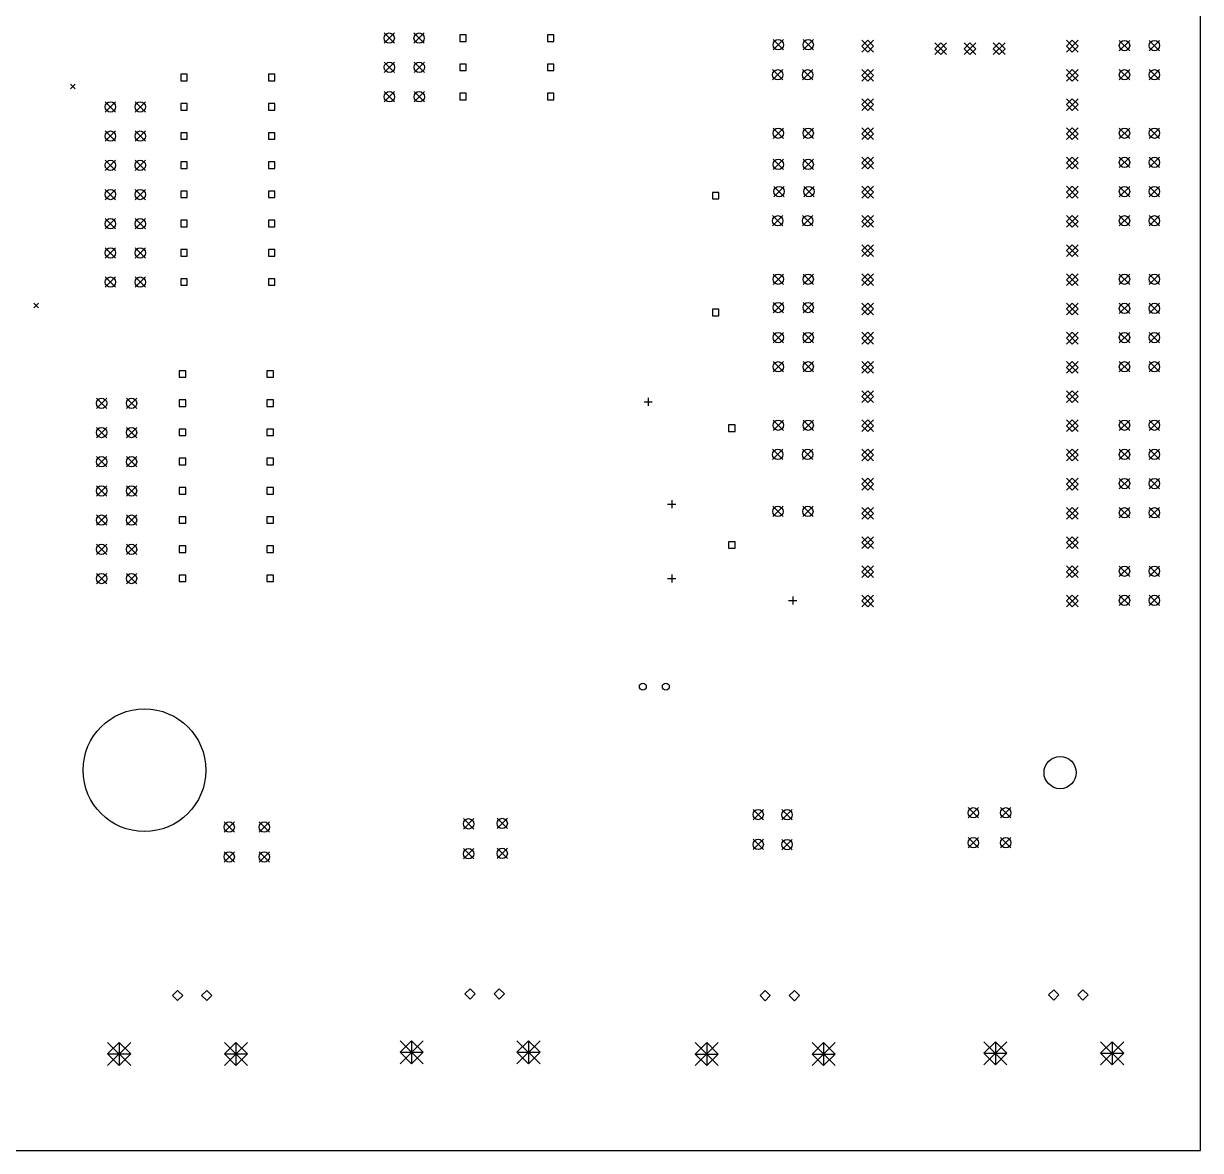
# Model space of a CAD drawing. Extents: x 10 to 419, y -285 to -23.
# Drawn here: x 316.6 to 419, y -216.5 to -118.5 of the extents above; entities that cross this region are included whole.
import ezdxf

# ---------------------------------------------------------------- set-up
doc = ezdxf.new("R2010")
doc.units = 0
doc.layers.add('BLACK', color=7, linetype='CONTINUOUS')

msp = doc.modelspace()

# ---------------------------------------------------------------- linework, layer by layer
at = {"layer": 'BLACK', "linetype": 'CONTINUOUS'}
for p, q in [((418.973, -216.5), (418.973, -23)), ((347.993, -119.298), (348.893, -120.198)), ((348.893, -119.298), (347.993, -120.198)), ((350.593, -119.298), (351.493, -120.198)), ((351.493, -119.298), (350.593, -120.198)), ((355.136, -119.465), (354.57, -119.465)), ((354.57, -119.465), (354.57, -120.031)), ((355.136, -120.031), (355.136, -119.465)), ((362.756, -119.465), (362.19, -119.465)), ((362.19, -119.465), (362.19, -120.031)), ((362.756, -120.031), (362.756, -119.465)), ((354.57, -120.031), (355.136, -120.031)), ((362.19, -120.031), (362.756, -120.031)), ((381.82, -119.87), (382.72, -120.77)), ((382.72, -119.87), (381.82, -120.77)), ((384.42, -119.87), (385.32, -120.77)), ((385.32, -119.87), (384.42, -120.77)), ((389.532, -119.936), (390.552, -120.956)), ((390.552, -119.936), (389.532, -120.956)), ((390.042, -119.936), (389.532, -120.446)), ((389.532, -120.446), (390.042, -120.956)), ((390.552, -120.446), (390.042, -119.936)), ((390.042, -120.956), (390.552, -120.446)), ((395.882, -120.166), (396.902, -121.186)), ((396.902, -120.166), (395.882, -121.186)), ((396.392, -120.166), (395.882, -120.676)), ((395.882, -120.676), (396.392, -121.186)), ((396.902, -120.676), (396.392, -120.166)), ((396.392, -121.186), (396.902, -120.676)), ((398.422, -120.166), (399.442, -121.186)), ((399.442, -120.166), (398.422, -121.186)), ((398.932, -120.166), (398.422, -120.676)), ((398.422, -120.676), (398.932, -121.186)), ((399.442, -120.676), (398.932, -120.166)), ((398.932, -121.186), (399.442, -120.676)), ((400.962, -120.166), (401.982, -121.186)), ((401.982, -120.166), (400.962, -121.186)), ((401.472, -120.166), (400.962, -120.676)), ((400.962, -120.676), (401.472, -121.186)), ((401.982, -120.676), (401.472, -120.166)), ((401.472, -121.186), (401.982, -120.676)), ((407.312, -119.936), (408.332, -120.956)), ((408.332, -119.936), (407.312, -120.956)), ((407.822, -119.936), (407.312, -120.446)), ((407.312, -120.446), (407.822, -120.956)), ((408.332, -120.446), (407.822, -119.936)), ((407.822, -120.956), (408.332, -120.446)), ((411.919, -119.946), (412.819, -120.846)), ((412.819, -119.946), (411.919, -120.846)), ((414.519, -119.946), (415.419, -120.846)), ((415.419, -119.946), (414.519, -120.846)), ((348.008, -121.838), (348.908, -122.738)), ((348.908, -121.838), (348.008, -122.738)), ((350.608, -121.838), (351.508, -122.738)), ((351.508, -121.838), (350.608, -122.738)), ((355.136, -122.005), (354.57, -122.005)), ((354.57, -122.005), (354.57, -122.571)), ((354.57, -122.571), (355.136, -122.571)), ((355.136, -122.571), (355.136, -122.005)), ((362.756, -122.005), (362.19, -122.005)), ((362.19, -122.005), (362.19, -122.571)), ((362.19, -122.571), (362.756, -122.571)), ((362.756, -122.571), (362.756, -122.005)), ((381.769, -122.486), (382.669, -123.386)), ((382.669, -122.486), (381.769, -123.386)), ((384.369, -122.486), (385.269, -123.386)), ((385.269, -122.486), (384.369, -123.386)), ((389.532, -122.476), (390.552, -123.496)), ((390.552, -122.476), (389.532, -123.496)), ((390.042, -122.476), (389.532, -122.986)), ((390.552, -122.986), (390.042, -122.476)), ((407.312, -122.476), (408.332, -123.496)), ((408.332, -122.476), (407.312, -123.496)), ((407.822, -122.476), (407.312, -122.986)), ((408.332, -122.986), (407.822, -122.476)), ((411.919, -122.486), (412.819, -123.386)), ((412.819, -122.486), (411.919, -123.386)), ((414.519, -122.486), (415.419, -123.386)), ((415.419, -122.486), (414.519, -123.386)), ((320.731, -123.754), (321.131, -124.154)), ((321.131, -123.754), (320.731, -124.154)), ((330.879, -122.894), (330.313, -122.894)), ((330.313, -122.894), (330.313, -123.46)), ((330.313, -123.46), (330.879, -123.46)), ((330.879, -123.46), (330.879, -122.894)), ((338.499, -122.894), (337.933, -122.894)), ((337.933, -122.894), (337.933, -123.46)), ((337.933, -123.46), (338.499, -123.46)), ((338.499, -123.46), (338.499, -122.894)), ((389.532, -122.986), (390.042, -123.496)), ((390.042, -123.496), (390.552, -122.986)), ((407.312, -122.986), (407.822, -123.496)), ((407.822, -123.496), (408.332, -122.986)), ((348.008, -124.393), (348.908, -125.293)), ((348.908, -124.393), (348.008, -125.293)), ((350.608, -124.393), (351.508, -125.293)), ((351.508, -124.393), (350.608, -125.293)), ((355.136, -124.545), (354.57, -124.545)), ((354.57, -124.545), (354.57, -125.111)), ((355.136, -125.111), (355.136, -124.545)), ((362.756, -124.545), (362.19, -124.545)), ((362.19, -124.545), (362.19, -125.111)), ((362.756, -125.111), (362.756, -124.545)), ((323.751, -125.282), (324.651, -126.182)), ((324.651, -125.282), (323.751, -126.182)), ((326.351, -125.282), (327.251, -126.182)), ((327.251, -125.282), (326.351, -126.182)), ((330.879, -125.434), (330.313, -125.434)), ((330.313, -125.434), (330.313, -126)), ((330.879, -126), (330.879, -125.434)), ((338.499, -125.434), (337.933, -125.434)), ((337.933, -125.434), (337.933, -126)), ((338.499, -126), (338.499, -125.434)), ((354.57, -125.111), (355.136, -125.111)), ((362.19, -125.111), (362.756, -125.111)), ((389.532, -125.016), (390.552, -126.036)), ((390.552, -125.016), (389.532, -126.036)), ((390.042, -125.016), (389.532, -125.526)), ((389.532, -125.526), (390.042, -126.036)), ((390.552, -125.526), (390.042, -125.016)), ((390.042, -126.036), (390.552, -125.526)), ((407.312, -125.016), (408.332, -126.036)), ((408.332, -125.016), (407.312, -126.036)), ((407.822, -125.016), (407.312, -125.526)), ((407.312, -125.526), (407.822, -126.036)), ((408.332, -125.526), (407.822, -125.016)), ((407.822, -126.036), (408.332, -125.526)), ((330.313, -126), (330.879, -126)), ((337.933, -126), (338.499, -126)), ((323.751, -127.822), (324.651, -128.722)), ((324.651, -127.822), (323.751, -128.722)), ((326.351, -127.822), (327.251, -128.722)), ((327.251, -127.822), (326.351, -128.722)), ((381.82, -127.566), (382.72, -128.466)), ((382.72, -127.566), (381.82, -128.466)), ((384.42, -127.566), (385.32, -128.466)), ((385.32, -127.566), (384.42, -128.466)), ((389.532, -127.556), (390.552, -128.576)), ((390.552, -127.556), (389.532, -128.576)), ((390.042, -127.556), (389.532, -128.066)), ((390.552, -128.066), (390.042, -127.556)), ((407.312, -127.556), (408.332, -128.576)), ((408.332, -127.556), (407.312, -128.576)), ((407.822, -127.556), (407.312, -128.066)), ((408.332, -128.066), (407.822, -127.556)), ((411.919, -127.566), (412.819, -128.466)), ((412.819, -127.566), (411.919, -128.466)), ((414.519, -127.566), (415.419, -128.466)), ((415.419, -127.566), (414.519, -128.466)), ((330.879, -127.974), (330.313, -127.974)), ((330.313, -127.974), (330.313, -128.54)), ((330.313, -128.54), (330.879, -128.54)), ((330.879, -128.54), (330.879, -127.974)), ((338.499, -127.974), (337.933, -127.974)), ((337.933, -127.974), (337.933, -128.54)), ((337.933, -128.54), (338.499, -128.54)), ((338.499, -128.54), (338.499, -127.974)), ((389.532, -128.066), (390.042, -128.576)), ((390.042, -128.576), (390.552, -128.066)), ((407.312, -128.066), (407.822, -128.576)), ((407.822, -128.576), (408.332, -128.066)), ((323.751, -130.362), (324.651, -131.262)), ((324.651, -130.362), (323.751, -131.262)), ((326.351, -130.362), (327.251, -131.262)), ((327.251, -130.362), (326.351, -131.262)), ((330.879, -130.514), (330.313, -130.514)), ((330.313, -130.514), (330.313, -131.08)), ((330.879, -131.08), (330.879, -130.514)), ((338.499, -130.514), (337.933, -130.514)), ((337.933, -130.514), (337.933, -131.08)), ((338.499, -131.08), (338.499, -130.514)), ((381.82, -130.284), (382.72, -131.184)), ((382.72, -130.284), (381.82, -131.184)), ((384.42, -130.284), (385.32, -131.184)), ((385.32, -130.284), (384.42, -131.184)), ((389.532, -130.096), (390.552, -131.116)), ((390.552, -130.096), (389.532, -131.116)), ((390.042, -130.096), (389.532, -130.606)), ((389.532, -130.606), (390.042, -131.116)), ((390.552, -130.606), (390.042, -130.096)), ((390.042, -131.116), (390.552, -130.606)), ((407.312, -130.096), (408.332, -131.116)), ((408.332, -130.096), (407.312, -131.116)), ((407.822, -130.096), (407.312, -130.606)), ((407.312, -130.606), (407.822, -131.116)), ((408.332, -130.606), (407.822, -130.096)), ((407.822, -131.116), (408.332, -130.606)), ((411.919, -130.106), (412.819, -131.006)), ((412.819, -130.106), (411.919, -131.006)), ((414.519, -130.106), (415.419, -131.006)), ((415.419, -130.106), (414.519, -131.006)), ((330.313, -131.08), (330.879, -131.08)), ((337.933, -131.08), (338.499, -131.08)), ((323.751, -132.902), (324.651, -133.802)), ((324.651, -132.902), (323.751, -133.802)), ((326.351, -132.902), (327.251, -133.802)), ((327.251, -132.902), (326.351, -133.802)), ((381.887, -132.646), (382.787, -133.546)), ((382.787, -132.646), (381.887, -133.546)), ((384.487, -132.646), (385.387, -133.546)), ((385.387, -132.646), (384.487, -133.546)), ((389.532, -132.636), (390.552, -133.656)), ((390.552, -132.636), (389.532, -133.656)), ((390.042, -132.636), (389.532, -133.146)), ((390.552, -133.146), (390.042, -132.636)), ((407.312, -132.636), (408.332, -133.656)), ((408.332, -132.636), (407.312, -133.656)), ((407.822, -132.636), (407.312, -133.146)), ((408.332, -133.146), (407.822, -132.636)), ((411.919, -132.646), (412.819, -133.546)), ((412.819, -132.646), (411.919, -133.546)), ((414.519, -132.646), (415.419, -133.546)), ((415.419, -132.646), (414.519, -133.546)), ((330.879, -133.054), (330.313, -133.054)), ((330.313, -133.054), (330.313, -133.62)), ((330.313, -133.62), (330.879, -133.62)), ((330.879, -133.62), (330.879, -133.054)), ((338.499, -133.054), (337.933, -133.054)), ((337.933, -133.054), (337.933, -133.62)), ((337.933, -133.62), (338.499, -133.62)), ((338.499, -133.62), (338.499, -133.054)), ((377.113, -133.167), (376.547, -133.167)), ((376.547, -133.167), (376.547, -133.733)), ((376.547, -133.733), (377.113, -133.733)), ((377.113, -133.733), (377.113, -133.167)), ((389.532, -133.146), (390.042, -133.656)), ((390.042, -133.656), (390.552, -133.146)), ((407.312, -133.146), (407.822, -133.656)), ((407.822, -133.656), (408.332, -133.146)), ((323.751, -135.442), (324.651, -136.342)), ((324.651, -135.442), (323.751, -136.342)), ((326.351, -135.442), (327.251, -136.342)), ((327.251, -135.442), (326.351, -136.342)), ((330.879, -135.594), (330.313, -135.594)), ((330.313, -135.594), (330.313, -136.16)), ((330.879, -136.16), (330.879, -135.594)), ((338.499, -135.594), (337.933, -135.594)), ((337.933, -135.594), (337.933, -136.16)), ((338.499, -136.16), (338.499, -135.594)), ((381.769, -135.186), (382.669, -136.086)), ((382.669, -135.186), (381.769, -136.086)), ((384.369, -135.186), (385.269, -136.086)), ((385.269, -135.186), (384.369, -136.086)), ((389.532, -135.176), (390.552, -136.196)), ((390.552, -135.176), (389.532, -136.196)), ((390.042, -135.176), (389.532, -135.686)), ((389.532, -135.686), (390.042, -136.196)), ((390.552, -135.686), (390.042, -135.176)), ((390.042, -136.196), (390.552, -135.686)), ((407.312, -135.176), (408.332, -136.196)), ((408.332, -135.176), (407.312, -136.196)), ((407.822, -135.176), (407.312, -135.686)), ((407.312, -135.686), (407.822, -136.196)), ((408.332, -135.686), (407.822, -135.176)), ((407.822, -136.196), (408.332, -135.686)), ((411.919, -135.186), (412.819, -136.086)), ((412.819, -135.186), (411.919, -136.086)), ((414.519, -135.186), (415.419, -136.086)), ((415.419, -135.186), (414.519, -136.086)), ((330.313, -136.16), (330.879, -136.16)), ((337.933, -136.16), (338.499, -136.16)), ((323.751, -137.982), (324.651, -138.882)), ((324.651, -137.982), (323.751, -138.882)), ((326.351, -137.982), (327.251, -138.882)), ((327.251, -137.982), (326.351, -138.882)), ((330.879, -138.134), (330.313, -138.134)), ((330.313, -138.134), (330.313, -138.7)), ((330.879, -138.7), (330.879, -138.134)), ((338.499, -138.134), (337.933, -138.134)), ((337.933, -138.134), (337.933, -138.7)), ((338.499, -138.7), (338.499, -138.134)), ((389.532, -137.716), (390.552, -138.736)), ((390.552, -137.716), (389.532, -138.736)), ((390.042, -137.716), (389.532, -138.226)), ((390.552, -138.226), (390.042, -137.716)), ((407.312, -137.716), (408.332, -138.736)), ((408.332, -137.716), (407.312, -138.736)), ((407.822, -137.716), (407.312, -138.226)), ((408.332, -138.226), (407.822, -137.716)), ((330.313, -138.7), (330.879, -138.7)), ((337.933, -138.7), (338.499, -138.7)), ((389.532, -138.226), (390.042, -138.736)), ((390.042, -138.736), (390.552, -138.226)), ((407.312, -138.226), (407.822, -138.736)), ((407.822, -138.736), (408.332, -138.226)), ((323.751, -140.522), (324.651, -141.422)), ((324.651, -140.522), (323.751, -141.422)), ((326.351, -140.522), (327.251, -141.422)), ((327.251, -140.522), (326.351, -141.422)), ((330.879, -140.674), (330.313, -140.674)), ((330.313, -140.674), (330.313, -141.24)), ((330.879, -141.24), (330.879, -140.674)), ((338.499, -140.674), (337.933, -140.674)), ((337.933, -140.674), (337.933, -141.24)), ((338.499, -141.24), (338.499, -140.674)), ((381.82, -140.266), (382.72, -141.166)), ((382.72, -140.266), (381.82, -141.166)), ((384.42, -140.266), (385.32, -141.166)), ((385.32, -140.266), (384.42, -141.166)), ((389.532, -140.256), (390.552, -141.276)), ((390.552, -140.256), (389.532, -141.276)), ((390.042, -140.256), (389.532, -140.766)), ((389.532, -140.766), (390.042, -141.276)), ((390.552, -140.766), (390.042, -140.256)), ((390.042, -141.276), (390.552, -140.766)), ((407.312, -140.256), (408.332, -141.276)), ((408.332, -140.256), (407.312, -141.276)), ((407.822, -140.256), (407.312, -140.766)), ((407.312, -140.766), (407.822, -141.276)), ((408.332, -140.766), (407.822, -140.256)), ((407.822, -141.276), (408.332, -140.766)), ((411.919, -140.266), (412.819, -141.166)), ((412.819, -140.266), (411.919, -141.166)), ((414.519, -140.266), (415.419, -141.166)), ((415.419, -140.266), (414.519, -141.166)), ((330.313, -141.24), (330.879, -141.24)), ((337.933, -141.24), (338.499, -141.24)), ((317.554, -142.804), (317.954, -143.204)), ((317.954, -142.804), (317.554, -143.204)), ((381.82, -142.73), (382.72, -143.63)), ((382.72, -142.73), (381.82, -143.63)), ((384.42, -142.73), (385.32, -143.63)), ((385.32, -142.73), (384.42, -143.63)), ((389.532, -142.796), (390.552, -143.816)), ((390.552, -142.796), (389.532, -143.816)), ((390.042, -142.796), (389.532, -143.306)), ((390.552, -143.306), (390.042, -142.796)), ((407.312, -142.796), (408.332, -143.816)), ((408.332, -142.796), (407.312, -143.816)), ((407.822, -142.796), (407.312, -143.306)), ((408.332, -143.306), (407.822, -142.796)), ((411.919, -142.806), (412.819, -143.706)), ((412.819, -142.806), (411.919, -143.706)), ((414.519, -142.806), (415.419, -143.706)), ((415.419, -142.806), (414.519, -143.706)), ((377.113, -143.327), (376.547, -143.327)), ((376.547, -143.327), (376.547, -143.893)), ((376.547, -143.893), (377.113, -143.893)), ((377.113, -143.893), (377.113, -143.327)), ((389.532, -143.306), (390.042, -143.816)), ((390.042, -143.816), (390.552, -143.306)), ((407.312, -143.306), (407.822, -143.816)), ((407.822, -143.816), (408.332, -143.306)), ((381.82, -145.346), (382.72, -146.246)), ((382.72, -145.346), (381.82, -146.246)), ((384.42, -145.346), (385.32, -146.246)), ((385.32, -145.346), (384.42, -146.246)), ((389.532, -145.336), (390.552, -146.356)), ((390.552, -145.336), (389.532, -146.356)), ((390.042, -145.336), (389.532, -145.846)), ((389.532, -145.846), (390.042, -146.356)), ((390.552, -145.846), (390.042, -145.336)), ((390.042, -146.356), (390.552, -145.846)), ((407.312, -145.336), (408.332, -146.356)), ((408.332, -145.336), (407.312, -146.356)), ((407.822, -145.336), (407.312, -145.846)), ((407.312, -145.846), (407.822, -146.356)), ((408.332, -145.846), (407.822, -145.336)), ((407.822, -146.356), (408.332, -145.846)), ((411.919, -145.346), (412.819, -146.246)), ((412.819, -145.346), (411.919, -146.246)), ((414.519, -145.346), (415.419, -146.246)), ((415.419, -145.346), (414.519, -146.246)), ((381.82, -147.886), (382.72, -148.786)), ((382.72, -147.886), (381.82, -148.786)), ((384.42, -147.886), (385.32, -148.786)), ((385.32, -147.886), (384.42, -148.786)), ((389.532, -147.876), (390.552, -148.896)), ((390.552, -147.876), (389.532, -148.896)), ((390.042, -147.876), (389.532, -148.386)), ((390.552, -148.386), (390.042, -147.876)), ((407.312, -147.876), (408.332, -148.896)), ((408.332, -147.876), (407.312, -148.896)), ((407.822, -147.876), (407.312, -148.386)), ((408.332, -148.386), (407.822, -147.876)), ((411.919, -147.886), (412.819, -148.786)), ((412.819, -147.886), (411.919, -148.786)), ((414.519, -147.886), (415.419, -148.786)), ((415.419, -147.886), (414.519, -148.786)), ((330.752, -148.675), (330.186, -148.675)), ((330.186, -148.675), (330.186, -149.241)), ((330.186, -149.241), (330.752, -149.241)), ((330.752, -149.241), (330.752, -148.675)), ((338.372, -148.675), (337.806, -148.675)), ((337.806, -148.675), (337.806, -149.241)), ((337.806, -149.241), (338.372, -149.241)), ((338.372, -149.241), (338.372, -148.675)), ((389.532, -148.386), (390.042, -148.896)), ((390.042, -148.896), (390.552, -148.386)), ((407.312, -148.386), (407.822, -148.896)), ((407.822, -148.896), (408.332, -148.386)), ((389.532, -150.416), (390.552, -151.436)), ((390.552, -150.416), (389.532, -151.436)), ((390.042, -150.416), (389.532, -150.926)), ((390.552, -150.926), (390.042, -150.416)), ((407.312, -150.416), (408.332, -151.436)), ((408.332, -150.416), (407.312, -151.436)), ((407.822, -150.416), (407.312, -150.926)), ((408.332, -150.926), (407.822, -150.416)), ((322.989, -151.063), (323.889, -151.963)), ((323.889, -151.063), (322.989, -151.963)), ((325.589, -151.063), (326.489, -151.963)), ((326.489, -151.063), (325.589, -151.963)), ((330.752, -151.215), (330.186, -151.215)), ((330.186, -151.215), (330.186, -151.781)), ((330.752, -151.781), (330.752, -151.215)), ((338.372, -151.215), (337.806, -151.215)), ((337.806, -151.215), (337.806, -151.781)), ((338.372, -151.781), (338.372, -151.215)), ((370.617, -151.384), (371.317, -151.384)), ((370.967, -151.034), (370.967, -151.734)), ((389.532, -150.926), (390.042, -151.436)), ((390.042, -151.436), (390.552, -150.926)), ((407.312, -150.926), (407.822, -151.436)), ((407.822, -151.436), (408.332, -150.926)), ((330.186, -151.781), (330.752, -151.781)), ((337.806, -151.781), (338.372, -151.781)), ((378.519, -153.387), (377.953, -153.387)), ((377.953, -153.387), (377.953, -153.953)), ((378.519, -153.953), (378.519, -153.387)), ((381.82, -152.966), (382.72, -153.866)), ((382.72, -152.966), (381.82, -153.866)), ((384.42, -152.966), (385.32, -153.866)), ((385.32, -152.966), (384.42, -153.866)), ((389.532, -152.956), (390.552, -153.976)), ((390.552, -152.956), (389.532, -153.976)), ((390.042, -152.956), (389.532, -153.466)), ((389.532, -153.466), (390.042, -153.976)), ((390.552, -153.466), (390.042, -152.956)), ((390.042, -153.976), (390.552, -153.466)), ((407.312, -152.956), (408.332, -153.976)), ((408.332, -152.956), (407.312, -153.976)), ((407.822, -152.956), (407.312, -153.466)), ((407.312, -153.466), (407.822, -153.976)), ((408.332, -153.466), (407.822, -152.956)), ((407.822, -153.976), (408.332, -153.466)), ((411.919, -152.966), (412.819, -153.866)), ((412.819, -152.966), (411.919, -153.866)), ((414.519, -152.966), (415.419, -153.866)), ((415.419, -152.966), (414.519, -153.866)), ((322.989, -153.603), (323.889, -154.503)), ((323.889, -153.603), (322.989, -154.503)), ((325.589, -153.603), (326.489, -154.503)), ((326.489, -153.603), (325.589, -154.503)), ((330.752, -153.755), (330.186, -153.755)), ((330.186, -153.755), (330.186, -154.321)), ((330.186, -154.321), (330.752, -154.321)), ((330.752, -154.321), (330.752, -153.755)), ((338.372, -153.755), (337.806, -153.755)), ((337.806, -153.755), (337.806, -154.321)), ((337.806, -154.321), (338.372, -154.321)), ((338.372, -154.321), (338.372, -153.755)), ((377.953, -153.953), (378.519, -153.953)), ((381.769, -155.506), (382.669, -156.406)), ((382.669, -155.506), (381.769, -156.406)), ((384.369, -155.506), (385.269, -156.406)), ((385.269, -155.506), (384.369, -156.406)), ((389.532, -155.496), (390.552, -156.516)), ((390.552, -155.496), (389.532, -156.516)), ((390.042, -155.496), (389.532, -156.006)), ((390.552, -156.006), (390.042, -155.496)), ((407.312, -155.496), (408.332, -156.516)), ((408.332, -155.496), (407.312, -156.516)), ((407.822, -155.496), (407.312, -156.006)), ((408.332, -156.006), (407.822, -155.496)), ((411.919, -155.506), (412.819, -156.406)), ((412.819, -155.506), (411.919, -156.406)), ((414.519, -155.506), (415.419, -156.406)), ((415.419, -155.506), (414.519, -156.406)), ((322.989, -156.143), (323.889, -157.043)), ((323.889, -156.143), (322.989, -157.043)), ((325.589, -156.143), (326.489, -157.043)), ((326.489, -156.143), (325.589, -157.043)), ((330.752, -156.295), (330.186, -156.295)), ((330.186, -156.295), (330.186, -156.861)), ((330.752, -156.861), (330.752, -156.295)), ((338.372, -156.295), (337.806, -156.295)), ((337.806, -156.295), (337.806, -156.861)), ((338.372, -156.861), (338.372, -156.295)), ((389.532, -156.006), (390.042, -156.516)), ((390.042, -156.516), (390.552, -156.006)), ((407.312, -156.006), (407.822, -156.516)), ((407.822, -156.516), (408.332, -156.006)), ((330.186, -156.861), (330.752, -156.861)), ((337.806, -156.861), (338.372, -156.861)), ((389.532, -158.036), (390.552, -159.056)), ((390.552, -158.036), (389.532, -159.056)), ((390.042, -158.036), (389.532, -158.546)), ((389.532, -158.546), (390.042, -159.056)), ((390.552, -158.546), (390.042, -158.036)), ((390.042, -159.056), (390.552, -158.546)), ((407.312, -158.036), (408.332, -159.056)), ((408.332, -158.036), (407.312, -159.056)), ((407.822, -158.036), (407.312, -158.546)), ((407.312, -158.546), (407.822, -159.056)), ((408.332, -158.546), (407.822, -158.036)), ((407.822, -159.056), (408.332, -158.546)), ((411.919, -158.046), (412.819, -158.946)), ((412.819, -158.046), (411.919, -158.946)), ((414.519, -158.046), (415.419, -158.946)), ((415.419, -158.046), (414.519, -158.946)), ((322.989, -158.683), (323.889, -159.583)), ((323.889, -158.683), (322.989, -159.583)), ((325.589, -158.683), (326.489, -159.583)), ((326.489, -158.683), (325.589, -159.583)), ((330.752, -158.835), (330.186, -158.835)), ((330.186, -158.835), (330.186, -159.401)), ((330.186, -159.401), (330.752, -159.401)), ((330.752, -159.401), (330.752, -158.835)), ((338.372, -158.835), (337.806, -158.835)), ((337.806, -158.835), (337.806, -159.401)), ((337.806, -159.401), (338.372, -159.401)), ((338.372, -159.401), (338.372, -158.835)), ((372.649, -160.274), (373.349, -160.274)), ((372.999, -159.924), (372.999, -160.624)), ((381.79, -160.459), (382.69, -161.359)), ((382.69, -160.459), (381.79, -161.359)), ((384.39, -160.459), (385.29, -161.359)), ((385.29, -160.459), (384.39, -161.359)), ((389.532, -160.576), (390.552, -161.596)), ((390.552, -160.576), (389.532, -161.596)), ((390.042, -160.576), (389.532, -161.086)), ((390.552, -161.086), (390.042, -160.576)), ((407.312, -160.576), (408.332, -161.596)), ((408.332, -160.576), (407.312, -161.596)), ((407.822, -160.576), (407.312, -161.086)), ((408.332, -161.086), (407.822, -160.576)), ((411.919, -160.586), (412.819, -161.486)), ((412.819, -160.586), (411.919, -161.486)), ((414.519, -160.586), (415.419, -161.486)), ((415.419, -160.586), (414.519, -161.486)), ((322.989, -161.223), (323.889, -162.123)), ((323.889, -161.223), (322.989, -162.123)), ((325.589, -161.223), (326.489, -162.123)), ((326.489, -161.223), (325.589, -162.123)), ((330.752, -161.375), (330.186, -161.375)), ((330.186, -161.375), (330.186, -161.941)), ((330.752, -161.941), (330.752, -161.375)), ((338.372, -161.375), (337.806, -161.375)), ((337.806, -161.375), (337.806, -161.941)), ((338.372, -161.941), (338.372, -161.375)), ((389.532, -161.086), (390.042, -161.596)), ((390.042, -161.596), (390.552, -161.086)), ((407.312, -161.086), (407.822, -161.596)), ((407.822, -161.596), (408.332, -161.086)), ((330.186, -161.941), (330.752, -161.941)), ((337.806, -161.941), (338.372, -161.941)), ((378.519, -163.547), (377.953, -163.547)), ((377.953, -163.547), (377.953, -164.113)), ((378.519, -164.113), (378.519, -163.547)), ((389.532, -163.116), (390.552, -164.136)), ((390.552, -163.116), (389.532, -164.136)), ((390.042, -163.116), (389.532, -163.626)), ((389.532, -163.626), (390.042, -164.136)), ((390.552, -163.626), (390.042, -163.116)), ((390.042, -164.136), (390.552, -163.626)), ((407.312, -163.116), (408.332, -164.136)), ((408.332, -163.116), (407.312, -164.136)), ((407.822, -163.116), (407.312, -163.626)), ((407.312, -163.626), (407.822, -164.136)), ((408.332, -163.626), (407.822, -163.116)), ((407.822, -164.136), (408.332, -163.626)), ((322.989, -163.763), (323.889, -164.663)), ((323.889, -163.763), (322.989, -164.663)), ((325.589, -163.763), (326.489, -164.663)), ((326.489, -163.763), (325.589, -164.663)), ((330.752, -163.915), (330.186, -163.915)), ((330.186, -163.915), (330.186, -164.481)), ((330.186, -164.481), (330.752, -164.481)), ((330.752, -164.481), (330.752, -163.915)), ((338.372, -163.915), (337.806, -163.915)), ((337.806, -163.915), (337.806, -164.481)), ((337.806, -164.481), (338.372, -164.481)), ((338.372, -164.481), (338.372, -163.915)), ((377.953, -164.113), (378.519, -164.113)), ((389.532, -165.656), (390.552, -166.676)), ((390.552, -165.656), (389.532, -166.676)), ((390.042, -165.656), (389.532, -166.166)), ((390.552, -166.166), (390.042, -165.656)), ((407.312, -165.656), (408.332, -166.676)), ((408.332, -165.656), (407.312, -166.676)), ((407.822, -165.656), (407.312, -166.166)), ((408.332, -166.166), (407.822, -165.656)), ((411.919, -165.666), (412.819, -166.566)), ((412.819, -165.666), (411.919, -166.566)), ((414.519, -165.666), (415.419, -166.566)), ((415.419, -165.666), (414.519, -166.566)), ((322.989, -166.303), (323.889, -167.203)), ((323.889, -166.303), (322.989, -167.203)), ((325.589, -166.303), (326.489, -167.203)), ((326.489, -166.303), (325.589, -167.203)), ((330.752, -166.455), (330.186, -166.455)), ((330.186, -166.455), (330.186, -167.021)), ((330.752, -167.021), (330.752, -166.455)), ((338.372, -166.455), (337.806, -166.455)), ((337.806, -166.455), (337.806, -167.021)), ((338.372, -167.021), (338.372, -166.455)), ((372.649, -166.751), (373.349, -166.751)), ((372.999, -166.401), (372.999, -167.101)), ((389.532, -166.166), (390.042, -166.676)), ((390.042, -166.676), (390.552, -166.166)), ((407.312, -166.166), (407.822, -166.676)), ((407.822, -166.676), (408.332, -166.166)), ((330.186, -167.021), (330.752, -167.021)), ((337.806, -167.021), (338.372, -167.021)), ((383.169, -168.656), (383.869, -168.656)), ((383.519, -168.306), (383.519, -169.006)), ((389.532, -168.196), (390.552, -169.216)), ((390.552, -168.196), (389.532, -169.216)), ((390.042, -168.196), (389.532, -168.706)), ((389.532, -168.706), (390.042, -169.216)), ((390.552, -168.706), (390.042, -168.196)), ((390.042, -169.216), (390.552, -168.706)), ((407.312, -168.196), (408.332, -169.216)), ((408.332, -168.196), (407.312, -169.216)), ((407.822, -168.196), (407.312, -168.706)), ((407.312, -168.706), (407.822, -169.216)), ((408.332, -168.706), (407.822, -168.196)), ((407.822, -169.216), (408.332, -168.706)), ((411.919, -168.206), (412.819, -169.106)), ((412.819, -168.206), (411.919, -169.106)), ((414.519, -168.206), (415.419, -169.106)), ((415.419, -168.206), (414.519, -169.106)), ((380.07, -186.83), (380.97, -187.73)), ((380.97, -186.83), (380.07, -187.73)), ((382.582, -186.847), (383.482, -187.747)), ((383.482, -186.847), (382.582, -187.747)), ((398.776, -186.68), (399.676, -187.58)), ((399.676, -186.68), (398.776, -187.58)), ((401.59, -186.68), (402.49, -187.58)), ((402.49, -186.68), (401.59, -187.58)), ((334.081, -187.919), (334.981, -188.819)), ((334.981, -187.919), (334.081, -188.819)), ((337.129, -187.919), (338.029, -188.819)), ((338.029, -187.919), (337.129, -188.819)), ((354.896, -187.639), (355.796, -188.539)), ((355.796, -187.639), (354.896, -188.539)), ((357.817, -187.609), (358.717, -188.509)), ((358.717, -187.609), (357.817, -188.509)), ((398.776, -189.28), (399.676, -190.18)), ((399.676, -189.28), (398.776, -190.18)), ((401.59, -189.28), (402.49, -190.18)), ((402.49, -189.28), (401.59, -190.18)), ((354.896, -190.239), (355.796, -191.139)), ((355.796, -190.239), (354.896, -191.139)), ((357.817, -190.209), (358.717, -191.109)), ((358.717, -190.209), (357.817, -191.109)), ((380.07, -189.43), (380.97, -190.33)), ((380.97, -189.43), (380.07, -190.33)), ((382.582, -189.447), (383.482, -190.347)), ((383.482, -189.447), (382.582, -190.347)), ((334.081, -190.519), (334.981, -191.419)), ((334.981, -190.519), (334.081, -191.419)), ((337.129, -190.519), (338.029, -191.419)), ((338.029, -190.519), (337.129, -191.419)), ((330.04, -202.575), (329.595, -203.02)), ((330.485, -203.02), (330.04, -202.575)), ((332.58, -202.575), (332.135, -203.02)), ((333.025, -203.02), (332.58, -202.575)), ((355.47, -202.435), (355.025, -202.88)), ((355.915, -202.88), (355.47, -202.435)), ((358.01, -202.435), (357.565, -202.88)), ((358.455, -202.88), (358.01, -202.435)), ((381.13, -202.585), (380.685, -203.03)), ((381.575, -203.03), (381.13, -202.585)), ((383.67, -202.585), (383.225, -203.03)), ((384.115, -203.03), (383.67, -202.585)), ((406.22, -202.525), (405.775, -202.97)), ((406.665, -202.97), (406.22, -202.525)), ((408.76, -202.525), (408.315, -202.97)), ((409.205, -202.97), (408.76, -202.525)), ((329.595, -203.02), (330.04, -203.465)), ((330.04, -203.465), (330.485, -203.02)), ((332.135, -203.02), (332.58, -203.465)), ((332.58, -203.465), (333.025, -203.02)), ((355.025, -202.88), (355.47, -203.325)), ((355.47, -203.325), (355.915, -202.88)), ((357.565, -202.88), (358.01, -203.325)), ((358.01, -203.325), (358.455, -202.88)), ((380.685, -203.03), (381.13, -203.475)), ((381.13, -203.475), (381.575, -203.03)), ((383.225, -203.03), (383.67, -203.475)), ((383.67, -203.475), (384.115, -203.03)), ((405.775, -202.97), (406.22, -203.415)), ((406.22, -203.415), (406.665, -202.97)), ((408.315, -202.97), (408.76, -203.415)), ((408.76, -203.415), (409.205, -202.97)), ((323.955, -207.095), (325.965, -209.105)), ((325.965, -207.095), (323.955, -209.105)), ((324.96, -207.095), (323.955, -208.1)), ((324.96, -207.095), (324.96, -209.105)), ((325.965, -208.1), (324.96, -207.095)), ((334.115, -207.095), (336.125, -209.105)), ((336.125, -207.095), (334.115, -209.105)), ((335.12, -207.095), (334.115, -208.1)), ((335.12, -207.095), (335.12, -209.105)), ((336.125, -208.1), (335.12, -207.095)), ((349.385, -206.955), (351.395, -208.965)), ((351.395, -206.955), (349.385, -208.965)), ((350.39, -206.955), (349.385, -207.96)), ((350.39, -206.955), (350.39, -208.965)), ((351.395, -207.96), (350.39, -206.955)), ((359.545, -206.955), (361.555, -208.965)), ((361.555, -206.955), (359.545, -208.965)), ((360.55, -206.955), (359.545, -207.96)), ((360.55, -206.955), (360.55, -208.965)), ((361.555, -207.96), (360.55, -206.955)), ((375.045, -207.105), (377.055, -209.115)), ((377.055, -207.105), (375.045, -209.115)), ((376.05, -207.105), (375.045, -208.11)), ((376.05, -207.105), (376.05, -209.115)), ((377.055, -208.11), (376.05, -207.105)), ((385.205, -207.105), (387.215, -209.115)), ((387.215, -207.105), (385.205, -209.115)), ((386.21, -207.105), (385.205, -208.11)), ((386.21, -207.105), (386.21, -209.115)), ((387.215, -208.11), (386.21, -207.105)), ((400.135, -207.045), (402.145, -209.055)), ((402.145, -207.045), (400.135, -209.055)), ((401.14, -207.045), (400.135, -208.05)), ((401.14, -207.045), (401.14, -209.055)), ((402.145, -208.05), (401.14, -207.045)), ((410.295, -207.045), (412.305, -209.055)), ((412.305, -207.045), (410.295, -209.055)), ((411.3, -207.045), (410.295, -208.05)), ((411.3, -207.045), (411.3, -209.055)), ((412.305, -208.05), (411.3, -207.045)), ((323.955, -208.1), (325.965, -208.1)), ((323.955, -208.1), (324.96, -209.105)), ((324.96, -209.105), (325.965, -208.1)), ((334.115, -208.1), (336.125, -208.1)), ((334.115, -208.1), (335.12, -209.105)), ((335.12, -209.105), (336.125, -208.1)), ((349.385, -207.96), (351.395, -207.96)), ((349.385, -207.96), (350.39, -208.965)), ((350.39, -208.965), (351.395, -207.96)), ((359.545, -207.96), (361.555, -207.96)), ((359.545, -207.96), (360.55, -208.965)), ((360.55, -208.965), (361.555, -207.96)), ((375.045, -208.11), (377.055, -208.11)), ((375.045, -208.11), (376.05, -209.115)), ((376.05, -209.115), (377.055, -208.11)), ((385.205, -208.11), (387.215, -208.11)), ((385.205, -208.11), (386.21, -209.115)), ((386.21, -209.115), (387.215, -208.11)), ((400.135, -208.05), (402.145, -208.05)), ((400.135, -208.05), (401.14, -209.055)), ((401.14, -209.055), (402.145, -208.05)), ((410.295, -208.05), (412.305, -208.05)), ((410.295, -208.05), (411.3, -209.055)), ((411.3, -209.055), (412.305, -208.05)), ((12.573, -216.5), (418.973, -216.5))]:
    msp.add_line(p, q, dxfattribs=at)
at = {"layer": 'BLACK'}
for centre, radius in [((348.443, -119.748), 0.45), ((351.043, -119.748), 0.45), ((382.27, -120.32), 0.45), ((384.87, -120.32), 0.45), ((412.369, -120.396), 0.45), ((414.969, -120.396), 0.45), ((348.458, -122.288), 0.45), ((351.058, -122.288), 0.45), ((382.219, -122.936), 0.45), ((384.819, -122.936), 0.45), ((412.369, -122.936), 0.45), ((414.969, -122.936), 0.45), ((348.458, -124.843), 0.45), ((351.058, -124.843), 0.45), ((324.201, -125.732), 0.45), ((326.801, -125.732), 0.45), ((324.201, -128.272), 0.45), ((326.801, -128.272), 0.45), ((382.27, -128.016), 0.45), ((384.87, -128.016), 0.45), ((412.369, -128.016), 0.45), ((414.969, -128.016), 0.45), ((324.201, -130.812), 0.45), ((326.801, -130.812), 0.45), ((382.27, -130.734), 0.45), ((384.87, -130.734), 0.45), ((412.369, -130.556), 0.45), ((414.969, -130.556), 0.45), ((324.201, -133.352), 0.45), ((326.801, -133.352), 0.45), ((382.337, -133.096), 0.45), ((384.937, -133.096), 0.45), ((412.369, -133.096), 0.45), ((414.969, -133.096), 0.45), ((324.201, -135.892), 0.45), ((326.801, -135.892), 0.45), ((382.219, -135.636), 0.45), ((384.819, -135.636), 0.45), ((412.369, -135.636), 0.45), ((414.969, -135.636), 0.45), ((324.201, -138.432), 0.45), ((326.801, -138.432), 0.45), ((324.201, -140.972), 0.45), ((326.801, -140.972), 0.45), ((382.27, -140.716), 0.45), ((384.87, -140.716), 0.45), ((412.369, -140.716), 0.45), ((414.969, -140.716), 0.45), ((382.27, -143.18), 0.45), ((384.87, -143.18), 0.45), ((412.369, -143.256), 0.45), ((414.969, -143.256), 0.45), ((382.27, -145.796), 0.45), ((384.87, -145.796), 0.45), ((412.369, -145.796), 0.45), ((414.969, -145.796), 0.45), ((382.27, -148.336), 0.45), ((384.87, -148.336), 0.45), ((412.369, -148.336), 0.45), ((414.969, -148.336), 0.45), ((323.439, -151.513), 0.45), ((326.039, -151.513), 0.45), ((382.27, -153.416), 0.45), ((384.87, -153.416), 0.45), ((412.369, -153.416), 0.45), ((414.969, -153.416), 0.45), ((323.439, -154.053), 0.45), ((326.039, -154.053), 0.45), ((382.219, -155.956), 0.45), ((384.819, -155.956), 0.45), ((412.369, -155.956), 0.45), ((414.969, -155.956), 0.45), ((323.439, -156.593), 0.45), ((326.039, -156.593), 0.45), ((412.369, -158.496), 0.45), ((414.969, -158.496), 0.45), ((323.439, -159.133), 0.45), ((326.039, -159.133), 0.45), ((382.24, -160.909), 0.45), ((384.84, -160.909), 0.45), ((412.369, -161.036), 0.45), ((414.969, -161.036), 0.45), ((323.439, -161.673), 0.45), ((326.039, -161.673), 0.45), ((323.439, -164.213), 0.45), ((326.039, -164.213), 0.45), ((412.369, -166.116), 0.45), ((414.969, -166.116), 0.45), ((323.439, -166.753), 0.45), ((326.039, -166.753), 0.45), ((412.369, -168.656), 0.45), ((414.969, -168.656), 0.45), ((370.491, -176.151), 0.3), ((372.491, -176.151), 0.3), ((327.161, -183.423), 5.334), ((406.77, -183.634), 1.4), ((380.52, -187.28), 0.45), ((383.032, -187.297), 0.45), ((399.226, -187.13), 0.45), ((402.04, -187.13), 0.45), ((334.531, -188.369), 0.45), ((337.579, -188.369), 0.45), ((355.346, -188.089), 0.45), ((358.267, -188.059), 0.45), ((399.226, -189.73), 0.45), ((402.04, -189.73), 0.45), ((355.346, -190.689), 0.45), ((358.267, -190.659), 0.45), ((380.52, -189.88), 0.45), ((383.032, -189.897), 0.45), ((334.531, -190.969), 0.45), ((337.579, -190.969), 0.45)]:
    msp.add_circle(centre, radius, dxfattribs=at)

doc.saveas('drawing.dxf')
